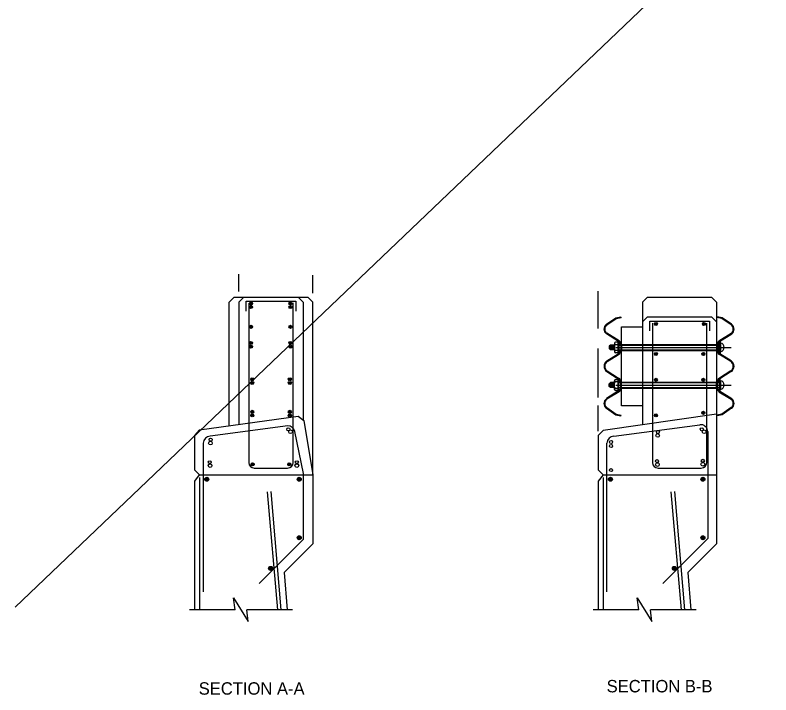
# Model space of a CAD drawing. Extents: x 25576 to 25873, y -3191 to -3046.
# Drawn here: x 25823.67 to 25836.45, y -3101.7 to -3090.21 of the extents above; entities that cross this region are included whole.
import ezdxf

# ---------------------------------------------------------------- set-up
doc = ezdxf.new("R2010")
doc.units = 0
for name, color, linetype in [('60 Nongeo Data', 7, 'Continuous'), ('border_NO-PLOT', 7, 'Continuous'), ('str_Center-Line-A', 7, 'Continuous'), ('str_Concrete-A', 7, 'Continuous'), ('str_Misc-Steel-A', 7, 'Continuous'), ('str_Reinforcement-F', 7, 'Continuous'), ('str_Reinforcement-G', 7, 'Continuous'), ('str_Reinforcement-I', 7, 'Continuous'), ('str_Reinforcement-J', 7, 'Continuous'), ('str_Reinforcement-K', 7, 'Continuous'), ('str_Reinforcement-M', 7, 'Continuous'), ('str_Reinforcement-N', 7, 'Continuous'), ('str_Reinforcement-O', 7, 'Continuous'), ('tcd_BARRIER-CONC-anno', 7, 'Continuous')]:
    doc.layers.add(name, color=color, linetype=linetype)

msp = doc.modelspace()

# ---------------------------------------------------------------- linework, layer by layer
at = {"layer": '60 Nongeo Data'}
msp.add_line((25870.601, -3055.433), (25823.665, -3100.214), dxfattribs=at)
at = {"layer": 'str_Center-Line-A'}
for p, q in [((25833.823, -3095.828), (25835.772, -3095.828)), ((25833.823, -3096.464), (25835.772, -3096.464))]:
    msp.add_line(p, q, dxfattribs=at)
at = {"layer": 'str_Concrete-A'}
for p, q in [((25827.367, -3094.979), (25827.284, -3095.063)), ((25827.367, -3094.979), (25828.617, -3094.979)), ((25827.451, -3095.063), (25827.534, -3094.979)), ((25828.534, -3095.063), (25828.451, -3094.979)), ((25828.617, -3094.979), (25828.701, -3095.063)), ((25834.36, -3094.979), (25834.277, -3095.063)), ((25834.36, -3094.979), (25835.444, -3094.979)), ((25835.444, -3094.979), (25835.527, -3095.063)), ((25827.284, -3097.15), (25827.284, -3095.063)), ((25827.451, -3095.063), (25827.451, -3097.127)), ((25828.534, -3095.063), (25828.534, -3097.051)), ((25828.701, -3097.979), (25828.701, -3095.063)), ((25834.277, -3095.063), (25834.277, -3097.133)), ((25835.527, -3095.063), (25835.527, -3097.979)), ((25834.36, -3095.312), (25834.277, -3095.396)), ((25834.36, -3095.312), (25835.444, -3095.312)), ((25835.444, -3095.312), (25835.527, -3095.396)), ((25833.919, -3095.776), (25835.527, -3095.776)), ((25833.919, -3095.88), (25835.527, -3095.88)), ((25833.919, -3096.412), (25835.527, -3096.412)), ((25833.919, -3096.516), (25835.527, -3096.516)), ((25826.783, -3097.218), (25828.451, -3096.991)), ((25828.451, -3096.991), (25828.548, -3097.062)), ((25835.527, -3096.953), (25833.61, -3097.229)), ((25828.548, -3097.062), (25828.701, -3097.979)), ((25826.783, -3097.218), (25826.701, -3097.313)), ((25833.527, -3097.313), (25833.61, -3097.229)), ((25833.527, -3097.313), (25833.61, -3097.229)), ((25826.701, -3097.313), (25826.701, -3097.896)), ((25833.527, -3097.313), (25833.527, -3097.896)), ((25826.701, -3097.896), (25826.784, -3097.979)), ((25833.527, -3097.896), (25833.61, -3097.979)), ((25826.78, -3097.979), (25826.701, -3098.086)), ((25826.784, -3097.979), (25828.701, -3097.979)), ((25828.701, -3097.979), (25828.701, -3099.146)), ((25833.607, -3097.979), (25833.527, -3098.086)), ((25833.607, -3097.979), (25835.527, -3097.979)), ((25835.527, -3097.979), (25835.527, -3099.146)), ((25826.701, -3098.086), (25826.701, -3100.259)), ((25833.527, -3098.086), (25833.527, -3100.259)), ((25828.701, -3099.146), (25828.214, -3099.633)), ((25835.527, -3099.146), (25835.04, -3099.633)), ((25828.214, -3099.633), (25828.267, -3100.259)), ((25835.04, -3099.633), (25835.094, -3100.259)), ((25827.384, -3100.259), (25826.612, -3100.259)), ((25828.357, -3100.259), (25827.584, -3100.259)), ((25834.21, -3100.259), (25833.438, -3100.259)), ((25835.183, -3100.259), (25834.41, -3100.259))]:
    msp.add_line(p, q, dxfattribs=at)
msp.add_lwpolyline([(25833.919, -3095.479), (25834.277, -3095.479), (25834.277, -3096.813), (25833.919, -3096.813)], close=True, dxfattribs=at)
for points in [[(25827.384, -3100.259), (25827.359, -3100.059), (25827.609, -3100.459), (25827.584, -3100.259)], [(25834.21, -3100.259), (25834.185, -3100.059), (25834.435, -3100.459), (25834.41, -3100.259)]]:
    msp.add_lwpolyline(points, dxfattribs=at)
at = {"layer": 'str_Misc-Steel-A'}
for p, q in [((25833.665, -3095.436), (25833.823, -3095.325)), ((25833.673, -3095.447), (25833.831, -3095.336)), ((25833.823, -3095.325), (25833.91, -3095.309)), ((25833.83, -3095.336), (25833.912, -3095.322)), ((25833.91, -3095.309), (25833.912, -3095.322)), ((25835.536, -3095.309), (25835.534, -3095.322)), ((25835.616, -3095.336), (25835.534, -3095.322)), ((25835.623, -3095.325), (25835.536, -3095.309)), ((25835.774, -3095.447), (25835.615, -3095.336)), ((25835.781, -3095.436), (25835.623, -3095.325)), ((25833.871, -3095.729), (25833.663, -3095.599)), ((25833.878, -3095.717), (25833.671, -3095.588)), ((25835.568, -3095.717), (25835.775, -3095.588)), ((25835.575, -3095.729), (25835.783, -3095.599)), ((25833.864, -3095.737), (25833.817, -3095.737)), ((25833.864, -3095.925), (25833.864, -3095.731)), ((25833.864, -3095.731), (25833.875, -3095.731)), ((25833.864, -3095.737), (25833.864, -3095.92)), ((25833.875, -3095.731), (25833.875, -3095.925)), ((25835.586, -3095.907), (25835.586, -3095.749)), ((25835.586, -3095.749), (25835.595, -3095.749)), ((25835.595, -3095.749), (25835.595, -3095.907)), ((25833.731, -3095.787), (25833.71, -3095.805)), ((25833.71, -3095.805), (25833.71, -3095.848)), ((25833.731, -3095.87), (25833.71, -3095.848)), ((25833.731, -3095.787), (25833.731, -3095.87)), ((25833.799, -3095.787), (25833.731, -3095.787)), ((25833.799, -3095.87), (25833.731, -3095.87)), ((25833.751, -3095.797), (25833.751, -3095.859)), ((25833.764, -3095.87), (25833.764, -3095.787)), ((25833.778, -3095.797), (25833.778, -3095.859)), ((25833.799, -3095.756), (25833.799, -3095.901)), ((25833.819, -3095.776), (25833.864, -3095.776)), ((25833.875, -3095.787), (25833.905, -3095.787)), ((25833.875, -3095.87), (25833.905, -3095.87)), ((25833.906, -3095.791), (25833.906, -3095.861)), ((25833.919, -3095.787), (25835.527, -3095.787)), ((25833.919, -3095.791), (25833.919, -3095.86)), ((25833.919, -3095.87), (25835.528, -3095.87)), ((25835.527, -3095.791), (25835.527, -3095.86)), ((25835.541, -3095.791), (25835.54, -3095.861)), ((25835.541, -3095.787), (25835.572, -3095.787)), ((25835.541, -3095.87), (25835.572, -3095.87)), ((25835.595, -3095.903), (25835.595, -3095.754)), ((25833.67, -3096.056), (25833.865, -3095.934)), ((25833.677, -3096.067), (25833.871, -3095.946)), ((25833.864, -3095.881), (25833.816, -3095.881)), ((25833.864, -3095.92), (25833.818, -3095.92)), ((25833.875, -3095.925), (25833.864, -3095.925)), ((25835.769, -3096.067), (25835.575, -3095.946)), ((25835.776, -3096.056), (25835.582, -3095.934)), ((25835.595, -3095.907), (25835.586, -3095.907)), ((25833.67, -3096.236), (25833.865, -3096.358)), ((25833.677, -3096.225), (25833.871, -3096.346)), ((25835.769, -3096.225), (25835.575, -3096.346)), ((25835.776, -3096.236), (25835.582, -3096.358)), ((25833.799, -3096.536), (25833.799, -3096.391)), ((25833.864, -3096.372), (25833.818, -3096.372)), ((25833.864, -3096.367), (25833.864, -3096.561)), ((25833.875, -3096.367), (25833.864, -3096.367)), ((25833.864, -3096.555), (25833.864, -3096.372)), ((25833.875, -3096.561), (25833.875, -3096.367)), ((25835.586, -3096.384), (25835.586, -3096.543)), ((25835.595, -3096.384), (25835.586, -3096.384)), ((25835.595, -3096.543), (25835.595, -3096.384)), ((25835.595, -3096.389), (25835.595, -3096.538)), ((25833.731, -3096.422), (25833.71, -3096.444)), ((25833.71, -3096.487), (25833.71, -3096.444)), ((25833.731, -3096.505), (25833.71, -3096.487)), ((25833.731, -3096.505), (25833.731, -3096.422)), ((25833.799, -3096.422), (25833.731, -3096.422)), ((25833.799, -3096.505), (25833.731, -3096.505)), ((25833.751, -3096.495), (25833.751, -3096.433)), ((25833.764, -3096.422), (25833.764, -3096.505)), ((25833.778, -3096.495), (25833.778, -3096.433)), ((25833.864, -3096.411), (25833.816, -3096.411)), ((25833.819, -3096.516), (25833.864, -3096.516)), ((25833.875, -3096.422), (25833.905, -3096.422)), ((25833.875, -3096.505), (25833.905, -3096.505)), ((25833.906, -3096.501), (25833.906, -3096.431)), ((25833.919, -3096.422), (25835.528, -3096.422)), ((25833.919, -3096.501), (25833.919, -3096.432)), ((25833.919, -3096.505), (25835.527, -3096.505)), ((25835.527, -3096.501), (25835.527, -3096.432)), ((25835.541, -3096.501), (25835.54, -3096.431)), ((25835.541, -3096.422), (25835.572, -3096.422)), ((25835.541, -3096.505), (25835.572, -3096.505)), ((25833.871, -3096.563), (25833.663, -3096.693)), ((25833.878, -3096.575), (25833.671, -3096.704)), ((25833.864, -3096.555), (25833.817, -3096.555)), ((25833.864, -3096.561), (25833.875, -3096.561)), ((25835.568, -3096.575), (25835.775, -3096.704)), ((25835.575, -3096.563), (25835.783, -3096.693)), ((25835.586, -3096.543), (25835.595, -3096.543)), ((25833.665, -3096.856), (25833.823, -3096.967)), ((25833.673, -3096.845), (25833.831, -3096.956)), ((25835.774, -3096.845), (25835.615, -3096.956)), ((25835.781, -3096.856), (25835.623, -3096.967)), ((25833.823, -3096.967), (25833.91, -3096.982)), ((25833.83, -3096.956), (25833.912, -3096.97)), ((25833.91, -3096.982), (25833.912, -3096.97)), ((25835.616, -3096.956), (25835.534, -3096.97)), ((25835.536, -3096.982), (25835.534, -3096.97)), ((25835.623, -3096.967), (25835.536, -3096.982))]:
    msp.add_line(p, q, dxfattribs=at)
for points in [[(25835.586, -3095.731), (25835.586, -3095.926), (25835.572, -3095.926), (25835.572, -3095.731)], [(25835.586, -3096.561), (25835.586, -3096.366), (25835.572, -3096.366), (25835.572, -3096.561)]]:
    msp.add_lwpolyline(points, close=True, dxfattribs=at)
for centre, radius, start, end in [((25833.723, -3095.518), 0.1, 125.3287, 233.3682), ((25833.723, -3095.518), 0.087, 125.3287, 233.3682), ((25835.723, -3095.518), 0.087, 306.6318, 54.6713), ((25835.723, -3095.518), 0.1, 306.6318, 54.6713), ((25833.819, -3095.757), 0.0196, 93.6172, 265.1952), ((25833.82, -3095.797), 0.0859, 4.1479, 53.5237), ((25833.819, -3095.799), 0.101, 4.6379, 54.1126), ((25835.628, -3095.799), 0.101, 125.8874, 175.3621), ((25835.626, -3095.797), 0.0859, 126.4763, 175.8521), ((25833.819, -3095.796), 0.0196, 89.6015, 177.0732), ((25833.819, -3095.861), 0.0196, 181.8976, 269.5004), ((25833.805, -3095.852), 0.101, 305.8874, 355.3621), ((25833.802, -3095.851), 0.117, 305.8874, 355.3621), ((25835.644, -3095.851), 0.117, 184.6379, 234.1126), ((25835.641, -3095.852), 0.101, 184.6379, 234.1126), ((25835.578, -3095.828), 0.0765, 283.1187, 76.8813), ((25833.819, -3095.901), 0.0196, 98.2125, 269.2776), ((25833.735, -3096.146), 0.111, 125.9803, 234.0197), ((25833.735, -3096.146), 0.0976, 125.7478, 233.7873), ((25835.711, -3096.146), 0.0976, 306.2127, 54.2522), ((25835.711, -3096.146), 0.111, 305.9803, 54.0197), ((25833.819, -3096.391), 0.0196, 90.7224, 261.7875), ((25833.805, -3096.44), 0.101, 4.6379, 54.1126), ((25833.802, -3096.441), 0.117, 4.6379, 54.1126), ((25835.644, -3096.441), 0.117, 125.8874, 175.3621), ((25835.641, -3096.44), 0.101, 125.8874, 175.3621), ((25835.578, -3096.464), 0.0765, 283.1187, 76.8813), ((25833.819, -3096.431), 0.0196, 90.4996, 178.1024), ((25833.819, -3096.496), 0.0196, 182.9268, 270.3985), ((25833.819, -3096.535), 0.0196, 94.8049, 266.3828), ((25833.82, -3096.494), 0.0859, 306.4763, 355.8521), ((25833.819, -3096.493), 0.101, 305.8874, 355.3621), ((25835.628, -3096.493), 0.101, 184.6379, 234.1126), ((25835.626, -3096.494), 0.0859, 184.1479, 233.5237), ((25833.723, -3096.774), 0.1, 126.6318, 234.6713), ((25833.723, -3096.774), 0.087, 126.6318, 234.6713), ((25835.723, -3096.774), 0.087, 305.3287, 53.3682), ((25835.723, -3096.774), 0.1, 305.3287, 53.3682)]:
    msp.add_arc(centre, radius, start, end, dxfattribs=at)
at = {"layer": 'str_Reinforcement-F'}
for centre in [(25828.284, -3097.211), (25834.535, -3097.255), (25835.277, -3097.211), (25826.971, -3097.385), (25833.742, -3097.425), (25833.742, -3097.493), (25826.957, -3097.767), (25828.429, -3097.767), (25834.52, -3097.748), (25835.295, -3097.743), (25833.742, -3097.9)]:
    msp.add_circle(centre, 0.026, dxfattribs=at)
at = {"layer": 'str_Reinforcement-G'}
for centre in [(25828.323, -3097.253), (25834.531, -3097.314), (25835.316, -3097.253), (25826.967, -3097.444), (25826.963, -3097.825), (25828.429, -3097.825), (25834.526, -3097.806), (25835.295, -3097.801)]:
    msp.add_circle(centre, 0.0313, dxfattribs=at)
at = {"layer": 'str_Reinforcement-I'}
for p, q in [((25827.617, -3095.077), (25827.617, -3097.772)), ((25828.367, -3097.772), (25828.367, -3095.073)), ((25834.444, -3095.415), (25834.444, -3097.772)), ((25835.36, -3097.772), (25835.36, -3095.415)), ((25827.705, -3097.865), (25828.274, -3097.865)), ((25834.537, -3097.865), (25835.267, -3097.865))]:
    msp.add_line(p, q, dxfattribs=at)
for centre, start, end in [((25827.711, -3097.772), 180, 270), ((25828.274, -3097.772), 270, 360), ((25834.537, -3097.772), 180, 270), ((25835.267, -3097.772), 270, 360)]:
    msp.add_arc(centre, 0.0935, start, end, dxfattribs=at)
at = {"layer": 'str_Reinforcement-J'}
for p, q in [((25827.573, -3095.215), (25827.573, -3095.048)), ((25827.573, -3095.048), (25828.413, -3095.048)), ((25828.413, -3095.048), (25828.413, -3095.215)), ((25834.399, -3095.548), (25834.399, -3095.381)), ((25834.399, -3095.381), (25835.406, -3095.381)), ((25835.406, -3095.381), (25835.406, -3095.548))]:
    msp.add_line(p, q, dxfattribs=at)
at = {"layer": 'str_Reinforcement-K'}
for centre, radius in [((25827.653, -3095.085), 0.026), ((25827.653, -3095.085), 0.0174), ((25827.653, -3095.085), 0.00871), ((25828.321, -3095.085), 0.026), ((25828.321, -3095.085), 0.0174), ((25828.321, -3095.085), 0.00871), ((25827.653, -3095.146), 0.026), ((25827.653, -3095.146), 0.0174), ((25827.653, -3095.146), 0.00871), ((25828.321, -3095.146), 0.026), ((25828.321, -3095.146), 0.0174), ((25828.321, -3095.146), 0.00871), ((25827.653, -3095.479), 0.026), ((25827.653, -3095.479), 0.0174), ((25827.653, -3095.479), 0.00871), ((25828.321, -3095.479), 0.026), ((25828.321, -3095.479), 0.0174), ((25828.321, -3095.479), 0.00871), ((25834.501, -3095.431), 0.026), ((25834.501, -3095.431), 0.0174), ((25834.501, -3095.431), 0.00871), ((25835.314, -3095.431), 0.026), ((25835.314, -3095.431), 0.0174), ((25835.314, -3095.431), 0.00871), ((25827.653, -3095.752), 0.026), ((25827.653, -3095.752), 0.0174), ((25827.653, -3095.752), 0.00871), ((25828.321, -3095.752), 0.026), ((25828.321, -3095.752), 0.0174), ((25828.321, -3095.752), 0.00871), ((25827.653, -3095.813), 0.026), ((25827.653, -3095.813), 0.0174), ((25827.653, -3095.813), 0.00871), ((25828.321, -3095.813), 0.026), ((25828.321, -3095.813), 0.0174), ((25828.321, -3095.813), 0.00871), ((25834.501, -3095.937), 0.026), ((25834.501, -3095.937), 0.0174), ((25834.501, -3095.937), 0.00871), ((25835.304, -3095.937), 0.026), ((25835.304, -3095.937), 0.0174), ((25835.304, -3095.937), 0.00871), ((25827.675, -3096.366), 0.026), ((25827.675, -3096.366), 0.0174), ((25827.675, -3096.366), 0.00871), ((25828.311, -3096.366), 0.026), ((25828.311, -3096.366), 0.0174), ((25828.311, -3096.366), 0.00871), ((25834.501, -3096.375), 0.026), ((25834.501, -3096.375), 0.0174), ((25834.501, -3096.375), 0.00871), ((25835.304, -3096.375), 0.026), ((25835.304, -3096.375), 0.0174), ((25835.304, -3096.375), 0.00871), ((25827.675, -3096.427), 0.026), ((25827.675, -3096.427), 0.0174), ((25827.675, -3096.427), 0.00871), ((25828.311, -3096.427), 0.026), ((25828.311, -3096.427), 0.0174), ((25828.311, -3096.427), 0.00871), ((25827.675, -3096.915), 0.026), ((25827.675, -3096.915), 0.0174), ((25828.311, -3096.915), 0.026), ((25828.311, -3096.915), 0.0174), ((25827.675, -3096.975), 0.026), ((25827.675, -3096.975), 0.0174), ((25827.675, -3096.915), 0.00871), ((25827.675, -3096.975), 0.00871), ((25828.311, -3096.975), 0.026), ((25828.311, -3096.975), 0.0174), ((25828.311, -3096.915), 0.00871), ((25828.311, -3096.975), 0.00871), ((25834.501, -3096.975), 0.026), ((25834.501, -3096.975), 0.0174), ((25834.501, -3096.975), 0.00871), ((25835.304, -3096.932), 0.026), ((25835.304, -3096.932), 0.0174), ((25835.304, -3096.932), 0.00871), ((25827.682, -3097.804), 0.026), ((25827.682, -3097.804), 0.0174), ((25827.682, -3097.804), 0.00871), ((25828.301, -3097.804), 0.026), ((25828.301, -3097.804), 0.0174), ((25828.301, -3097.804), 0.00871)]:
    msp.add_circle(centre, radius, dxfattribs=at)
at = {"layer": 'str_Reinforcement-M'}
for p, q in [((25828.279, -3097.153), (25826.965, -3097.328)), ((25833.791, -3097.328), (25835.244, -3097.134)), ((25828.54, -3097.96), (25828.393, -3097.246)), ((25835.377, -3097.25), (25835.379, -3099.058)), ((25826.848, -3097.445), (25826.848, -3099.96)), ((25833.674, -3099.96), (25833.674, -3097.445)), ((25828.541, -3099.07), (25828.54, -3097.96)), ((25827.793, -3099.818), (25828.541, -3099.07)), ((25835.379, -3099.058), (25834.619, -3099.818))]:
    msp.add_line(p, q, dxfattribs=at)
for centre, start, end in [((25828.279, -3097.27), 11.5952, 90), ((25835.26, -3097.25), 0.0735, 97.6025), ((25826.965, -3097.445), 90, 180), ((25833.791, -3097.445), 90, 180)]:
    msp.add_arc(centre, 0.117, start, end, dxfattribs=at)
at = {"layer": 'str_Reinforcement-N'}
for p, q in [((25826.786, -3098.025), (25826.786, -3100.259)), ((25833.612, -3098.025), (25833.612, -3100.259)), ((25827.929, -3098.265), (25828.1, -3100.259)), ((25827.987, -3098.26), (25828.159, -3100.259)), ((25834.755, -3098.265), (25834.927, -3100.259)), ((25834.814, -3098.26), (25834.985, -3100.259))]:
    msp.add_line(p, q, dxfattribs=at)
at = {"layer": 'str_Reinforcement-O'}
for centre, radius in [((25826.907, -3098.055), 0.0334), ((25826.907, -3098.055), 0.0317), ((25826.907, -3098.055), 0.03), ((25826.907, -3098.055), 0.0283), ((25826.907, -3098.055), 0.0267), ((25826.907, -3098.055), 0.025), ((25826.907, -3098.055), 0.0233), ((25826.907, -3098.055), 0.0217), ((25826.907, -3098.055), 0.02), ((25826.907, -3098.055), 0.0183), ((25826.907, -3098.055), 0.0167), ((25826.907, -3098.055), 0.015), ((25826.907, -3098.055), 0.0133), ((25826.907, -3098.055), 0.0117), ((25826.907, -3098.055), 0.01), ((25826.907, -3098.055), 0.00834), ((25826.907, -3098.055), 0.00667), ((25828.469, -3098.055), 0.0334), ((25828.469, -3098.055), 0.0317), ((25828.469, -3098.055), 0.03), ((25828.469, -3098.055), 0.0283), ((25828.469, -3098.055), 0.0267), ((25828.469, -3098.055), 0.025), ((25828.469, -3098.055), 0.0233), ((25828.469, -3098.055), 0.0217), ((25828.469, -3098.055), 0.02), ((25828.469, -3098.055), 0.0183), ((25828.469, -3098.055), 0.0167), ((25828.469, -3098.055), 0.015), ((25828.469, -3098.055), 0.0133), ((25828.469, -3098.055), 0.0117), ((25828.469, -3098.055), 0.01), ((25828.469, -3098.055), 0.00834), ((25828.469, -3098.055), 0.00667), ((25833.733, -3098.055), 0.0334), ((25833.733, -3098.055), 0.0317), ((25833.733, -3098.055), 0.03), ((25833.733, -3098.055), 0.0283), ((25833.733, -3098.055), 0.0267), ((25833.733, -3098.055), 0.025), ((25833.733, -3098.055), 0.0233), ((25833.733, -3098.055), 0.0217), ((25833.733, -3098.055), 0.02), ((25833.733, -3098.055), 0.0183), ((25833.733, -3098.055), 0.0167), ((25833.733, -3098.055), 0.015), ((25833.733, -3098.055), 0.0133), ((25833.733, -3098.055), 0.0117), ((25833.733, -3098.055), 0.01), ((25833.733, -3098.055), 0.00834), ((25833.733, -3098.055), 0.00667), ((25835.296, -3098.055), 0.0334), ((25835.296, -3098.055), 0.0317), ((25835.296, -3098.055), 0.03), ((25835.296, -3098.055), 0.0283), ((25835.296, -3098.055), 0.0267), ((25835.296, -3098.055), 0.025), ((25835.296, -3098.055), 0.0233), ((25835.296, -3098.055), 0.0217), ((25835.296, -3098.055), 0.02), ((25835.296, -3098.055), 0.0183), ((25835.296, -3098.055), 0.0167), ((25835.296, -3098.055), 0.015), ((25835.296, -3098.055), 0.0133), ((25835.296, -3098.055), 0.0117), ((25835.296, -3098.055), 0.01), ((25835.296, -3098.055), 0.00834), ((25835.296, -3098.055), 0.00667), ((25828.469, -3099.043), 0.0334), ((25828.469, -3099.043), 0.0317), ((25828.469, -3099.043), 0.03), ((25828.469, -3099.043), 0.0283), ((25828.469, -3099.043), 0.0267), ((25828.469, -3099.043), 0.025), ((25828.469, -3099.043), 0.0233), ((25828.469, -3099.043), 0.0217), ((25828.469, -3099.043), 0.02), ((25828.469, -3099.043), 0.0183), ((25828.469, -3099.043), 0.0167), ((25828.469, -3099.043), 0.015), ((25828.469, -3099.043), 0.0133), ((25828.469, -3099.043), 0.0117), ((25828.469, -3099.043), 0.01), ((25828.469, -3099.043), 0.00834), ((25828.469, -3099.043), 0.00667), ((25835.296, -3099.043), 0.0334), ((25835.296, -3099.043), 0.0317), ((25835.296, -3099.043), 0.03), ((25835.296, -3099.043), 0.0283), ((25835.296, -3099.043), 0.0267), ((25835.296, -3099.043), 0.025), ((25835.296, -3099.043), 0.0233), ((25835.296, -3099.043), 0.0217), ((25835.296, -3099.043), 0.02), ((25835.296, -3099.043), 0.0183), ((25835.296, -3099.043), 0.0167), ((25835.296, -3099.043), 0.015), ((25835.296, -3099.043), 0.0133), ((25835.296, -3099.043), 0.0117), ((25835.296, -3099.043), 0.01), ((25835.296, -3099.043), 0.00834), ((25835.296, -3099.043), 0.00667), ((25827.986, -3099.561), 0.0334), ((25827.986, -3099.561), 0.0317), ((25827.986, -3099.561), 0.03), ((25827.986, -3099.561), 0.0283), ((25827.986, -3099.561), 0.0267), ((25827.986, -3099.561), 0.025), ((25827.986, -3099.561), 0.0233), ((25827.986, -3099.561), 0.0217), ((25827.986, -3099.561), 0.02), ((25827.986, -3099.561), 0.0183), ((25827.986, -3099.561), 0.0167), ((25827.986, -3099.561), 0.015), ((25827.986, -3099.561), 0.0133), ((25827.986, -3099.561), 0.0117), ((25827.986, -3099.561), 0.01), ((25827.986, -3099.561), 0.00834), ((25827.986, -3099.561), 0.00667), ((25834.813, -3099.561), 0.0334), ((25834.813, -3099.561), 0.0317), ((25834.813, -3099.561), 0.03), ((25834.813, -3099.561), 0.0283), ((25834.813, -3099.561), 0.0267), ((25834.813, -3099.561), 0.025), ((25834.813, -3099.561), 0.0233), ((25834.813, -3099.561), 0.0217), ((25834.813, -3099.561), 0.02), ((25834.813, -3099.561), 0.0183), ((25834.813, -3099.561), 0.0167), ((25834.813, -3099.561), 0.015), ((25834.813, -3099.561), 0.0133), ((25834.813, -3099.561), 0.0117), ((25834.813, -3099.561), 0.01), ((25834.813, -3099.561), 0.00834), ((25834.813, -3099.561), 0.00667)]:
    msp.add_circle(centre, radius, dxfattribs=at)
at = {"layer": 'tcd_BARRIER-CONC-anno'}
for p, q in [((25827.451, -3094.881), (25827.451, -3094.587)), ((25828.701, -3094.91), (25828.701, -3094.604)), ((25833.527, -3095.506), (25833.527, -3094.874)), ((25833.527, -3096.673), (25833.527, -3095.848)), ((25833.527, -3097.241), (25833.527, -3096.808))]:
    msp.add_line(p, q, dxfattribs=at)

# ---------------------------------------------------------------- texts
at = {"layer": 'border_NO-PLOT'}
for s, p in [('SECTION A-A', (25826.77, -3101.695)), ('SECTION B-B', (25833.668, -3101.656))]:
    msp.add_text(s, height=0.20952, dxfattribs=at).set_placement(p)

doc.saveas('drawing.dxf')
